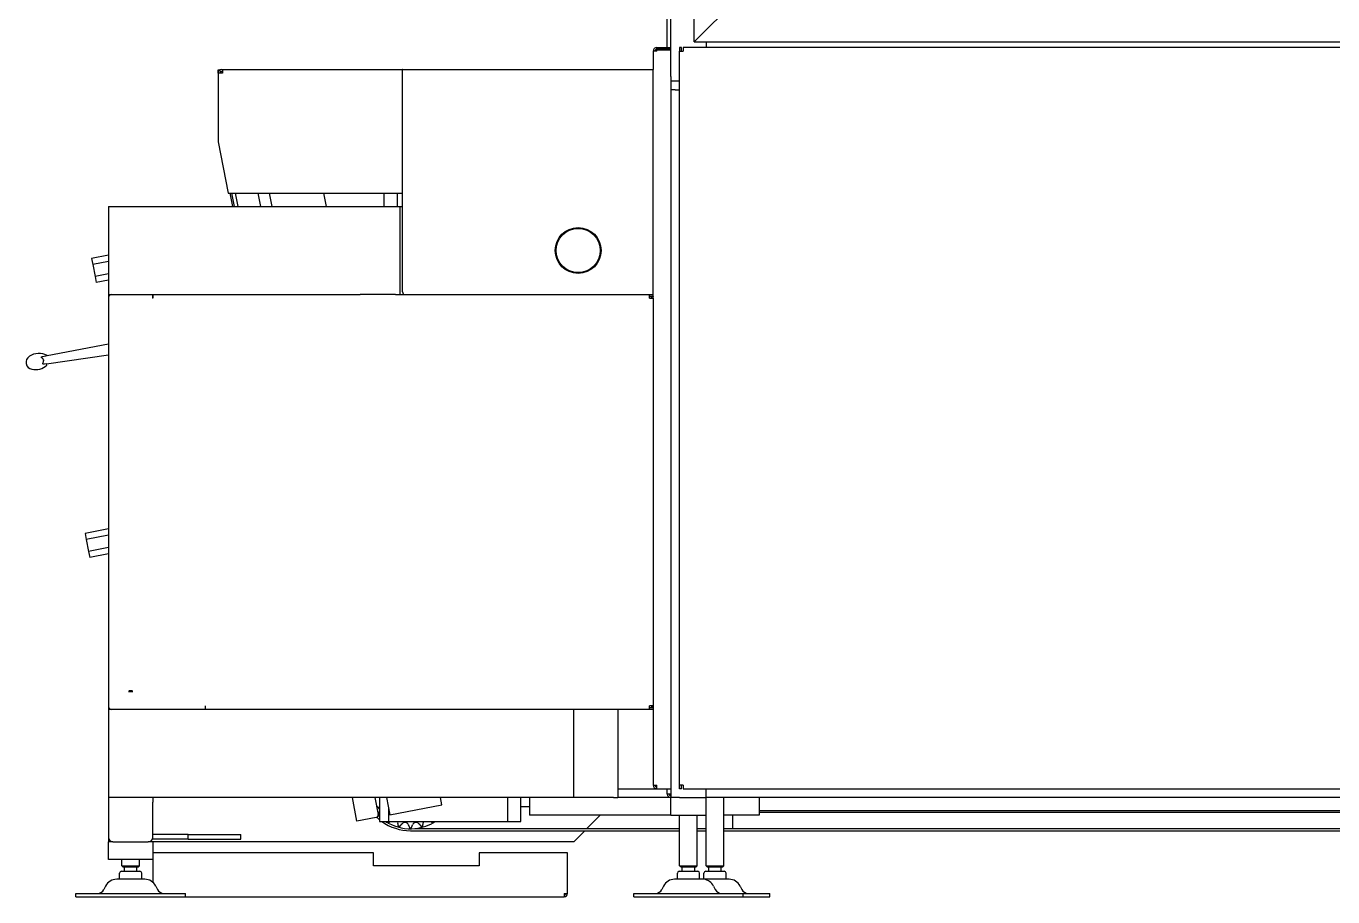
# Model space of a CAD drawing. Header units: millimetres. Extents: x -4653 to 8979, y -13943 to 4840.
# Drawn here: x -74 to 1407, y 1132 to 2119 of the extents above; entities that cross this region are included whole.
import ezdxf

# ---------------------------------------------------------------- set-up
doc = ezdxf.new("R2010")
doc.units = ezdxf.units.MM

# ---------------------------------------------------------------- blocks, each defined once
blk = doc.blocks.new('STAFFA_SUPERIORE_SOSTEGNO_PIANALE_R0588N00_1__2', base_point=(202.2, 1914.5))
at = {"color": 7, "linetype": 'Continuous'}
for p, q in [((205.1, 1914.5), (202.2, 1929.5)), ((263.3, 1929.5), (266.2, 1914.5))]:
    blk.add_line(p, q, dxfattribs=at)
blk = doc.blocks.new('STAFFA_INFERIORE_SOSTEGNO_PIANALE_P32791N_1__3', base_point=(334.6, 1224.9))
at = {"color": 7, "linetype": 'Continuous'}
for p, q in [((334.6, 1244.5), (338.4, 1224.9)), ((397.3, 1236.3), (395.8, 1244.5)), ((338.4, 1224.9), (397.3, 1236.3))]:
    blk.add_line(p, q, dxfattribs=at)
blk = doc.blocks.new('GR_PIANALE_RACLE_GS4_SINT__4', base_point=(202.2, 1224.9))
for name, p in [('STAFFA_SUPERIORE_SOSTEGNO_PIANALE_R0588N00_1__2', (202.2, 1914.5)), ('STAFFA_INFERIORE_SOSTEGNO_PIANALE_P32791N_1__3', (334.6, 1224.9))]:
    blk.add_blockref(name, p)
blk = doc.blocks.new('VASCHETTA_RECUPERO_SOTTO_RACLA__5', base_point=(69.7, 1132))
at = {"color": 7, "linetype": 'Continuous'}
for p, q in [((319.7, 1182), (69.7, 1182)), ((69.7, 1174.5), (69.7, 1148.6)), ((319.7, 1167), (319.7, 1182)), ((439.7, 1182), (439.7, 1167)), ((539.7, 1182), (439.7, 1182)), ((539.7, 1136), (539.7, 1182)), ((439.7, 1167), (319.7, 1167)), ((106.7, 1132), (535.7, 1132)), ((535.7, 1136), (537.7, 1136)), ((535.7, 1136), (535.7, 1134)), ((535.7, 1134), (535.7, 1132)), ((537.7, 1136), (539.7, 1136))]:
    blk.add_line(p, q, dxfattribs=at)
for radius in [2, 4]:
    blk.add_arc((535.7, 1136), radius, 270, 0, dxfattribs=at)
blk = doc.blocks.new('ESAGONO_DI_MANOVRA_RACLA_SECONDARIA_1__6', base_point=(-6.9, 1516.6))
at = {"color": 7, "linetype": 'Continuous'}
for p, q in [((19.7, 1549), (-6.9, 1543.8)), ((-6.9, 1543.8), (-5.6, 1537)), ((19.7, 1541.9), (-5.6, 1537)), ((-5.6, 1537), (-3, 1523.4)), ((19.7, 1527.8), (-3, 1523.4)), ((-3, 1523.4), (-1.7, 1516.6)), ((19.7, 1520.7), (-1.7, 1516.6))]:
    blk.add_line(p, q, dxfattribs=at)
blk = doc.blocks.new('leva_valvola__7', base_point=(-73.7, 1729.4))
at = {"color": 7, "linetype": 'Continuous'}
for p, q in [((-49.9, 1745.4), (19.7, 1758.9)), ((-54.7, 1744.5), (-49.9, 1745.4)), ((-54, 1740.4), (-53.8, 1739.7)), ((-50.6, 1736), (-53, 1735.6)), ((-50.6, 1736), (19.7, 1746.3)), ((-50.3, 1734.4), (-50.6, 1736))]:
    blk.add_line(p, q, dxfattribs=at)
for centre, radius, start, end in [((-59.3, 1728.2), 19.6, 61.3465, 123.2876), ((-65.6, 1737.8), 8.14, 123.2876, 190.9442), ((-65.6, 1737.8), 8.14, 190.9442, 258.6008), ((-63.3, 1749.1), 19.6, 258.6008, 311.6024), ((-58.2, 1739.5), 4.34, 323.6177, 2.7167)]:
    blk.add_arc(centre, radius, start, end, dxfattribs=at)
for points in [[(-55.9, 1742.7), (-56.2, 1743), (-56.4, 1743.3), (-56.3, 1743.5), (-56.1, 1743.9), (-55.5, 1744.3), (-54.7, 1744.5)], [(-55.9, 1742.7), (-55.3, 1742.3), (-54.7, 1741.7), (-54.3, 1741.1), (-54, 1740.4)], [(-53, 1735.6), (-53.8, 1735.6), (-54.4, 1735.7), (-54.7, 1735.9), (-54.9, 1736.2), (-54.9, 1736.5), (-54.7, 1736.9)]]:
    blk.add_spline(points, degree=3, dxfattribs=at)
blk = doc.blocks.new('VALVOLA_A_SFERA_2P__8', base_point=(-73.7, 1729.4))
blk.add_blockref('leva_valvola__7', (-73.7, 1729.4))
blk = doc.blocks.new('FIT_GR_RACLA_PRINCIPALE__9', base_point=(-73.7, 1729.4))
blk.add_blockref('VALVOLA_A_SFERA_2P__8', (-73.7, 1729.4))
blk = doc.blocks.new('ESAGONO_DI_MANOVRA_RACLA_PRINCIPALE_1__10', base_point=(0.5, 1828.3))
at = {"color": 7, "linetype": 'Continuous'}
for p, q in [((19.7, 1859.2), (0.5, 1855.5)), ((0.5, 1855.5), (1.9, 1848.7)), ((19.7, 1852.1), (1.9, 1848.7)), ((1.9, 1848.7), (4.5, 1835.1)), ((19.7, 1838), (4.5, 1835.1)), ((4.5, 1835.1), (5.8, 1828.3)), ((19.7, 1831), (5.8, 1828.3))]:
    blk.add_line(p, q, dxfattribs=at)
blk = doc.blocks.new('GR_RACLE_RULLIERA_MOBILE__11', base_point=(-73.7, 1132))
for name, p in [('ESAGONO_DI_MANOVRA_RACLA_PRINCIPALE_1__10', (0.5, 1828.3)), ('FIT_GR_RACLA_PRINCIPALE__9', (-73.7, 1729.4)), ('ESAGONO_DI_MANOVRA_RACLA_SECONDARIA_1__6', (-6.9, 1516.6)), ('VASCHETTA_RECUPERO_SOTTO_RACLA__5', (69.7, 1132))]:
    blk.add_blockref(name, p)
blk = doc.blocks.new('MNT069000010000E_A_2_2_1__12', base_point=(-17.3, 1132))
at = {"color": 7, "linetype": 'Continuous'}
for p, q in [((42.2, 1364.7), (44.7, 1364.7)), ((42.7, 1366), (44.7, 1366)), ((44.7, 1366), (46.7, 1366)), ((44.7, 1364.7), (47.2, 1364.7)), ((34.7, 1167.2), (34.7, 1174.5)), ((54.7, 1167.2), (54.7, 1174.5)), ((32.2, 1152), (32.2, 1159)), ((34.2, 1161), (37.7, 1161)), ((36, 1166), (34.7, 1167.2)), ((34.7, 1167.2), (54.7, 1167.2)), ((36, 1166), (37.7, 1166)), ((37.7, 1166), (51.7, 1166)), ((37.7, 1161), (37.7, 1166)), ((37.7, 1161), (51.7, 1161)), ((51.7, 1161), (51.7, 1166)), ((51.7, 1166), (53.5, 1166)), ((51.7, 1161), (55.2, 1161)), ((53.5, 1166), (54.7, 1167.2)), ((57.2, 1152), (57.2, 1159)), ((16.4, 1144.3), (14.4, 1140.4)), ((32.2, 1152), (28.9, 1152)), ((57.2, 1152), (32.2, 1152)), ((60.6, 1152), (57.2, 1152)), ((73.1, 1144.3), (75, 1140.4)), ((-17.3, 1132), (-17.3, 1136)), ((-17.3, 1136), (7.3, 1136)), ((-17.3, 1132), (106.7, 1132)), ((7.3, 1136), (69.7, 1136)), ((69.7, 1136), (71.7, 1136)), ((71.7, 1136), (73.7, 1136)), ((73.7, 1136), (82.2, 1136)), ((82.2, 1136), (106.7, 1136)), ((106.7, 1132), (106.7, 1136))]:
    blk.add_line(p, q, dxfattribs=at)
for centre, radius, start, end in [((34.2, 1159), 2, 90, 180), ((55.2, 1159), 2, 0, 90), ((7.3, 1144), 8, 270, 333.4349), ((28.9, 1138), 14, 90, 153.4349), ((60.6, 1138), 14, 26.5651, 90), ((82.2, 1144), 8, 206.5651, 270)]:
    blk.add_arc(centre, radius, start, end, dxfattribs=at)
blk = doc.blocks.new('MNT069000010000E_A_2_1_1_1__13', base_point=(614.7, 1132))
at = {"color": 7, "linetype": 'Continuous'}
for p, q in [((666.7, 1167.2), (666.7, 1224.5)), ((686.7, 1167.2), (686.7, 1224.5)), ((664.2, 1152), (664.2, 1159)), ((666.2, 1161), (669.7, 1161)), ((666.7, 1167.2), (686.7, 1167.2)), ((668, 1166), (666.7, 1167.2)), ((668, 1166), (669.7, 1166)), ((669.7, 1161), (669.7, 1166)), ((669.7, 1166), (683.7, 1166)), ((669.7, 1161), (683.7, 1161)), ((683.7, 1161), (683.7, 1166)), ((683.7, 1166), (685.5, 1166)), ((683.7, 1161), (687.2, 1161)), ((685.5, 1166), (686.7, 1167.2)), ((689.2, 1152), (689.2, 1159)), ((648.4, 1144.3), (646.4, 1140.4)), ((664.2, 1152), (660.9, 1152)), ((689.2, 1152), (664.2, 1152)), ((692.6, 1152), (689.2, 1152)), ((705.1, 1144.3), (707, 1140.4)), ((614.7, 1136), (639.3, 1136)), ((614.7, 1132), (614.7, 1136)), ((614.7, 1132), (738.7, 1132)), ((639.3, 1136), (714.2, 1136)), ((714.2, 1136), (738.7, 1136)), ((738.7, 1132), (738.7, 1136))]:
    blk.add_line(p, q, dxfattribs=at)
for centre, radius, start, end in [((666.2, 1159), 2, 90, 180), ((687.2, 1159), 2, 0, 90), ((639.3, 1144), 8, 270, 333.4349), ((660.9, 1138), 14, 90, 153.4349), ((692.6, 1138), 14, 83.2689, 90), ((692.6, 1138), 14, 26.5651, 83.2689), ((714.2, 1144), 8, 206.5651, 270)]:
    blk.add_arc(centre, radius, start, end, dxfattribs=at)
blk = doc.blocks.new('MNT069000010000E_A_2_1_1__14', base_point=(692.6, 1132))
at = {"color": 7, "linetype": 'Continuous'}
for p, q in [((716.7, 1167.2), (716.7, 1244.5)), ((696.7, 1167.2), (696.7, 1224.5)), ((694.2, 1151.9), (694.2, 1159)), ((696.2, 1161), (699.7, 1161)), ((696.7, 1167.2), (716.7, 1167.2)), ((698, 1166), (696.7, 1167.2)), ((698, 1166), (699.7, 1166)), ((699.7, 1166), (713.7, 1166)), ((699.7, 1161), (699.7, 1166)), ((699.7, 1161), (713.7, 1161)), ((713.7, 1161), (713.7, 1166)), ((713.7, 1166), (715.5, 1166)), ((713.7, 1161), (717.2, 1161)), ((715.5, 1166), (716.7, 1167.2)), ((719.2, 1152), (719.2, 1159)), ((694.2, 1151.9), (692.6, 1152)), ((719.2, 1152), (694.2, 1151.9)), ((722.6, 1152), (719.2, 1152)), ((735.1, 1144.3), (737, 1140.4)), ((738.7, 1136), (744.2, 1136)), ((738.7, 1132), (768.7, 1132)), ((744.2, 1136), (768.7, 1136)), ((768.7, 1132), (768.7, 1136))]:
    blk.add_line(p, q, dxfattribs=at)
for centre, radius, start, end in [((696.2, 1159), 2, 90, 180), ((717.2, 1159), 2, 0, 90), ((722.6, 1138), 14, 26.5651, 90), ((744.2, 1144), 8, 206.5651, 270)]:
    blk.add_arc(centre, radius, start, end, dxfattribs=at)
blk = doc.blocks.new('CORONA_Z25_1_2x516_T_RULLI_Ø106_DI_TRAINO_P2190N00_1__32', base_point=(323.6, 1209.4))
at = {"color": 7, "linetype": 'Continuous'}
for centre, radius, start, end in [((322.6, 1230.1), 4.26, 13.8759, 76.1177), ((322.6, 1230.1), 4.25, 337.7952, 346.1241), ((369.8, 1211.8), 46.4, 158.8471, 164.4863), ((360.9, 1263.1), 53, 227.5129, 228.513), ((309.8, 1267), 46.4, 290.081, 291.3611), ((382.1, 1214.5), 46.4, 176.3366, 177.7802), ((365.9, 1260), 53, 235.3331, 236.5132), ((382.1, 1214.5), 46.4, 177.7802, 177.919), ((361.6, 1262.4), 52.9, 240.6384, 241.7616), ((310.3, 1254), 46.4, 304.481, 308.1907), ((343, 1215.3), 4.26, 6.5952, 31.8824), ((393.3, 1221.1), 46.4, 186.5952, 192.1802), ((314.1, 1241.5), 46.4, 318.881, 324.6048), ((355.4, 1212.1), 4.26, 119.3177, 144.6048), ((355.4, 1212.1), 4.26, 46.2823, 119.3177), ((355.4, 1212.1), 4.26, 20.9952, 46.2823), ((368.1, 1212.1), 4.26, 133.7177, 159.0048), ((368.1, 1212.1), 4.26, 60.6823, 133.7177), ((368.1, 1212.1), 4.25, 35.3952, 60.6823), ((409.4, 1241.5), 46.4, 215.3952, 221.119), ((330.1, 1221.1), 46.4, 347.681, 353.4048), ((380.4, 1215.3), 4.25, 148.1177, 173.4048), ((413.1, 1254), 46.4, 231.8093, 235.519), ((361.7, 1262.5), 53.1, 298.2402, 299.3598), ((341.4, 1214.5), 46.4, 2.081, 3.6634), ((366.4, 1261.1), 53, 249.7331, 250.9132), ((366.4, 1261.1), 53, 249.7331, 250.9132), ((402.6, 1230.3), 46.4, 200.9952, 206.719), ((351.7, 1261.6), 53, 280.3516, 280.9217), ((351.7, 1261.6), 53, 280.3516, 280.9217), ((371.8, 1261.6), 53, 259.078, 259.6482), ((320.8, 1230.3), 46.4, 333.281, 339.0048), ((361.7, 1262.5), 53.1, 283.8401, 284.9597), ((361.7, 1262.5), 53.1, 283.8401, 284.9597)]:
    blk.add_arc(centre, radius, start, end, dxfattribs=at)
blk = doc.blocks.new('PROTEZIONE_DX_CATENA_TRASMISSIONE_TAPPETO__33', base_point=(163.5, 1217.7))
at = {"color": 7, "linetype": 'Continuous'}
for p, q in [((166.4, 1914.5), (163.5, 1929.5)), ((188.9, 1929.5), (191.8, 1914.5)), ((301.1, 1217.7), (295.9, 1244.5)), ((321.4, 1244.5), (325.1, 1225.4)), ((322.7, 1221.9), (301.1, 1217.7))]:
    blk.add_line(p, q, dxfattribs=at)
for start, end in [(280.9442, 348.2304), (348.2304, 10.9442)]:
    blk.add_arc((322.2, 1224.8), 3, start, end, dxfattribs=at)
blk = doc.blocks.new('TRAF_TO_Fe_50x15_L_117__34', base_point=(331.7, 1914.5))
at = {"color": 7, "linetype": 'Continuous'}
for p, q in [((331.7, 1929.5), (331.7, 1914.5)), ((346.7, 1929.5), (346.7, 1914.5))]:
    blk.add_line(p, q, dxfattribs=at)
blk = doc.blocks.new('STAFFA_SUPPORTO_SUP_SX_RULLI_Ø106_P2191S00_1__35', base_point=(331.7, 1914.5))
blk.add_blockref('TRAF_TO_Fe_50x15_L_117__34', (331.7, 1914.5))
blk = doc.blocks.new('TRAF_TO_Fe_25x10_L_90__36', base_point=(326.7, 1217.5))
at = {"color": 7, "linetype": 'Continuous'}
for p, q in [((326.7, 1244.5), (326.7, 1222.5)), ((336.7, 1233.8), (336.7, 1217.5)), ((326.7, 1222.5), (326.7, 1219.4)), ((326.7, 1219.4), (326.7, 1217.5)), ((326.7, 1217.5), (333.4, 1217.5)), ((333.4, 1217.5), (336.7, 1217.5))]:
    blk.add_line(p, q, dxfattribs=at)
blk = doc.blocks.new('TRAF_TO_Fe_90x20_L_135__37', base_point=(336.7, 1217.5))
at = {"color": 7, "linetype": 'Continuous'}
for p, q in [((336.7, 1217.5), (346.6, 1217.5)), ((346.6, 1217.5), (376.8, 1217.5)), ((376.8, 1217.5), (471.7, 1217.5))]:
    blk.add_line(p, q, dxfattribs=at)
blk = doc.blocks.new('TRAF_TO_Fe_50x15_L_117__38', base_point=(471.7, 1217.5))
at = {"color": 7, "linetype": 'Continuous'}
for p, q in [((471.7, 1244.5), (471.7, 1217.5)), ((486.7, 1234.5), (486.7, 1244.5)), ((486.7, 1217.5), (486.7, 1234.5)), ((471.7, 1217.5), (486.7, 1217.5))]:
    blk.add_line(p, q, dxfattribs=at)
blk = doc.blocks.new('STAFFA_SUPPORTO_INF__DX_RULLI_Ø106_P2192D00__39', base_point=(326.7, 1217.5))
for name, p in [('TRAF_TO_Fe_25x10_L_90__36', (326.7, 1217.5)), ('TRAF_TO_Fe_50x15_L_117__38', (471.7, 1217.5)), ('TRAF_TO_Fe_90x20_L_135__37', (336.7, 1217.5))]:
    blk.add_blockref(name, p)
blk = doc.blocks.new('TUBO_MEC__Ø108_Sp_25_L_203__40', base_point=(325.8, 1209.3))
at = {"color": 7, "linetype": 'Continuous'}
for centre, start, end in [((362.5, 1261.7), 226.1575, 227.5938), ((360.6, 1263), 239.1495, 241.9662), ((361.9, 1262.2), 241.4351, 275.3008), ((361.8, 1262.3), 275.4302, 302.3742)]:
    blk.add_arc(centre, 53, start, end, dxfattribs=at)
blk = doc.blocks.new('RULLO_ZIGRINATO_Ø106_P2188N00_1__41', base_point=(325.8, 1209.3))
blk.add_blockref('TUBO_MEC__Ø108_Sp_25_L_203__40', (325.8, 1209.3))
blk = doc.blocks.new('NASTRO_E10_H_0_P2_TRSPAR_SV_6240x550_P2187N00_1__48', base_point=(323.6, 1207))
at = {"color": 7, "linetype": 'Continuous'}
for p, q in [((352.2, 2042), (352.7, 2042)), ((352.2, 2039.5), (352.7, 2039.5)), ((361.7, 1207), (666.7, 1207)), ((366.8, 1209.5), (666.7, 1209.5)), ((686.7, 1209.5), (696.7, 1209.5)), ((686.7, 1207), (696.7, 1207)), ((716.7, 1209.5), (2096.7, 1209.5)), ((716.7, 1207), (2096.7, 1207))]:
    blk.add_line(p, q, dxfattribs=at)
for start, end in [(226.609, 230.9033), (234.1752, 270)]:
    blk.add_arc((361.7, 1262.5), 55.5, start, end, dxfattribs=at)
blk = doc.blocks.new('GR_TRASMISSIONE_TAPPETO__49', base_point=(163.5, 1207))
for name, p in [('NASTRO_E10_H_0_P2_TRSPAR_SV_6240x550_P2187N00_1__48', (323.6, 1207)), ('PROTEZIONE_DX_CATENA_TRASMISSIONE_TAPPETO__33', (163.5, 1217.7)), ('STAFFA_SUPPORTO_SUP_SX_RULLI_Ø106_P2191S00_1__35', (331.7, 1914.5)), ('STAFFA_SUPPORTO_INF__DX_RULLI_Ø106_P2192D00__39', (326.7, 1217.5)), ('CORONA_Z25_1_2x516_T_RULLI_Ø106_DI_TRAINO_P2190N00_1__32', (323.6, 1209.4)), ('RULLO_ZIGRINATO_Ø106_P2188N00_1__41', (325.8, 1209.3))]:
    blk.add_blockref(name, p)
blk = doc.blocks.new('MNT060GANCIOM27E_A_1_1__73', base_point=(525.7, 1838.5))
at = {"color": 7, "linetype": 'Continuous'}
for radius in [26, 25]:
    blk.add_circle((551.7, 1864.5), radius, dxfattribs=at)
blk = doc.blocks.new('TRAF_TO_Fe_50x10_L100_2__75', base_point=(486.7, 1234.5))
at = {"color": 7, "linetype": 'Continuous'}
for p, q in [((486.7, 1234.5), (486.7, 1244.5)), ((496.7, 1244.5), (496.7, 1234.5)), ((486.7, 1234.5), (496.7, 1234.5))]:
    blk.add_line(p, q, dxfattribs=at)
blk = doc.blocks.new('TUBOLARE_Fe_100x50x3_L_570__76', base_point=(546.7, 1244.5))
at = {"color": 7, "linetype": 'Continuous'}
for p, q in [((596.7, 1344.5), (596.7, 1244.5)), ((591.7, 1244.5), (546.7, 1244.5))]:
    blk.add_line(p, q, dxfattribs=at)
blk = doc.blocks.new('TRAF_TO_Fe_50x20_L_260_1__77', base_point=(496.7, 1224.5))
at = {"color": 7, "linetype": 'Continuous'}
for p, q in [((496.7, 1244.5), (496.7, 1234.5)), ((591.7, 1244.5), (546.7, 1244.5)), ((591.7, 1244.5), (596.7, 1244.5)), ((656.7, 1244.5), (596.7, 1244.5)), ((756.7, 1244.5), (756.7, 1224.5)), ((496.7, 1234.5), (496.7, 1224.5)), ((656.7, 1224.5), (496.7, 1224.5)), ((756.7, 1224.5), (716.7, 1224.5))]:
    blk.add_line(p, q, dxfattribs=at)
blk = doc.blocks.new('TRAF_TO_Fe_50x10_L100', base_point=(346.7, 1914.5))
at = {"color": 7, "linetype": 'Continuous'}
for p, q in [((352.7, 2014.5), (352.2, 2014.5)), ((346.7, 1929.5), (346.7, 1914.5)), ((349.7, 1914.5), (352.7, 1914.5))]:
    blk.add_line(p, q, dxfattribs=at)
blk = doc.blocks.new('PIATTO_SUPERIORE_DI_BLOCCAGGIO__78', base_point=(19.7, 1814.5))
at = {"color": 7, "linetype": 'Continuous'}
for p, q in [((19.7, 1914.5), (19.7, 1904.5)), ((19.7, 1914.5), (24.7, 1914.5)), ((24.7, 1914.5), (39.7, 1914.5)), ((39.7, 1914.5), (49.7, 1914.5)), ((49.7, 1914.5), (64.7, 1914.5)), ((64.7, 1914.5), (69.7, 1914.5)), ((69.7, 1914.5), (99.7, 1914.5)), ((99.7, 1914.5), (160, 1914.5)), ((160, 1914.5), (166.4, 1914.5)), ((166.4, 1914.5), (191.8, 1914.5)), ((191.8, 1914.5), (266.2, 1914.5)), ((266.2, 1914.5), (304.7, 1914.5)), ((304.7, 1914.5), (319.7, 1914.5)), ((319.7, 1914.5), (331.7, 1914.5)), ((331.7, 1914.5), (344.7, 1914.5)), ((344.7, 1914.5), (346.7, 1914.5)), ((346.7, 1914.5), (349.7, 1914.5)), ((349.7, 1914.5), (349.7, 1909.5)), ((19.7, 1904.5), (19.7, 1814.5)), ((349.7, 1909.5), (349.7, 1819.5)), ((19.7, 1814.5), (22.7, 1814.5)), ((22.7, 1814.5), (26.2, 1814.5)), ((26.2, 1814.5), (56.2, 1814.5)), ((56.2, 1814.5), (69.5, 1814.5)), ((69.5, 1814.5), (69.7, 1814.5)), ((69.7, 1814.5), (99.7, 1814.5)), ((99.7, 1814.5), (185.7, 1814.5)), ((185.7, 1814.5), (188.8, 1814.5)), ((188.8, 1814.5), (211.2, 1814.5)), ((211.2, 1814.5), (304.7, 1814.5)), ((319.7, 1814.5), (304.7, 1814.5)), ((344.7, 1814.5), (319.7, 1814.5)), ((344.7, 1814.5), (349.7, 1814.5)), ((349.7, 1819.5), (349.7, 1814.5))]:
    blk.add_line(p, q, dxfattribs=at)
blk = doc.blocks.new('TRAF_TO_Fe_100x10_L_577__79', base_point=(19.7, 1194.5))
at = {"color": 7, "linetype": 'Continuous'}
for p, q in [((576.7, 1224.5), (561.7, 1209.5)), ((19.7, 1199.5), (19.7, 1194.5)), ((559.2, 1207), (546.7, 1194.5)), ((546.7, 1194.5), (69.7, 1194.5))]:
    blk.add_line(p, q, dxfattribs=at)
blk = doc.blocks.new('PIATTO_INFERIORE_DI_BLOCCAGGIO__80', base_point=(19.7, 1244.5))
at = {"color": 7, "linetype": 'Continuous'}
for p, q in [((22.7, 1344.5), (19.7, 1344.5)), ((19.7, 1344.5), (19.7, 1244.5)), ((34.7, 1344.5), (22.7, 1344.5)), ((54.7, 1344.5), (34.7, 1344.5)), ((129.5, 1344.5), (54.7, 1344.5)), ((129.7, 1344.5), (129.5, 1344.5)), ((276.6, 1344.5), (129.7, 1344.5)), ((279.7, 1344.5), (276.6, 1344.5)), ((302.1, 1344.5), (279.7, 1344.5)), ((315.3, 1344.5), (302.1, 1344.5)), ((376.4, 1344.5), (315.3, 1344.5)), ((501.7, 1344.5), (376.4, 1344.5)), ((541.7, 1344.5), (501.7, 1344.5)), ((546.7, 1344.5), (541.7, 1344.5)), ((546.7, 1339.5), (546.7, 1344.5)), ((546.7, 1249.5), (546.7, 1339.5)), ((496.7, 1244.5), (19.7, 1244.5)), ((501.7, 1244.5), (496.7, 1244.5)), ((541.7, 1244.5), (501.7, 1244.5)), ((546.7, 1244.5), (541.7, 1244.5)), ((546.7, 1244.5), (546.7, 1249.5))]:
    blk.add_line(p, q, dxfattribs=at)
blk = doc.blocks.new('TRAF_TO_Fe_100x5_L_100__81', base_point=(69.7, 1197.5))
at = {"color": 7, "linetype": 'Continuous'}
for p, q in [((109.7, 1202.5), (69.7, 1202.5)), ((69.7, 1197.5), (69.7, 1199.5)), ((109.7, 1202.5), (169.7, 1202.5)), ((109.7, 1197.5), (109.7, 1202.5)), ((169.7, 1197.5), (169.7, 1202.5)), ((109.7, 1197.5), (69.7, 1197.5)), ((109.7, 1197.5), (169.7, 1197.5))]:
    blk.add_line(p, q, dxfattribs=at)
blk = doc.blocks.new('TUBOLARE_Fe_50x50x3_L_660__82', base_point=(19.7, 1194.5))
at = {"color": 7, "linetype": 'Continuous'}
for p, q in [((19.7, 1814.5), (19.7, 1811.5)), ((19.7, 1347.5), (19.7, 1344.5)), ((19.7, 1244.5), (19.7, 1239.5)), ((69.7, 1244.5), (69.7, 1239.5)), ((19.7, 1239.5), (19.7, 1199.5)), ((69.7, 1202.5), (69.7, 1239.5)), ((69.7, 1199.5), (69.7, 1202.5))]:
    blk.add_line(p, q, dxfattribs=at)
for centre, start, end in [((24.7, 1199.5), 180, 270), ((64.7, 1199.5), 270, 0)]:
    blk.add_arc(centre, 5, start, end, dxfattribs=at)
blk = doc.blocks.new('TUBOLARE_Fe_50x50x3_L_1010__83', base_point=(19.7, 1194.5))
at = {"color": 7, "linetype": 'Continuous'}
for p, q in [((24.7, 1194.5), (34.7, 1194.5)), ((34.7, 1194.5), (54.7, 1194.5)), ((54.7, 1194.5), (64.7, 1194.5))]:
    blk.add_line(p, q, dxfattribs=at)
for centre, start, end in [((24.7, 1199.5), 180, 270), ((64.7, 1199.5), 270, 0)]:
    blk.add_arc(centre, 5, start, end, dxfattribs=at)
blk = doc.blocks.new('TRAF_TO_Fe_50x20_L_50_1__84', base_point=(19.7, 1174.5))
at = {"color": 7, "linetype": 'Continuous'}
for p, q in [((19.7, 1174.5), (19.7, 1194.5)), ((24.7, 1194.5), (19.7, 1194.5)), ((24.7, 1194.5), (34.7, 1194.5)), ((34.7, 1194.5), (54.7, 1194.5)), ((54.7, 1194.5), (64.7, 1194.5)), ((69.7, 1194.5), (64.7, 1194.5)), ((69.7, 1194.5), (69.7, 1182)), ((34.7, 1174.5), (19.7, 1174.5)), ((54.7, 1174.5), (34.7, 1174.5)), ((69.7, 1174.5), (54.7, 1174.5)), ((69.7, 1182), (69.7, 1174.5))]:
    blk.add_line(p, q, dxfattribs=at)
blk = doc.blocks.new('RBTESALDA001059_TELAIO_DX_TRASPORTO_GS4_SINT_1__85', base_point=(19.7, 1174.5))
for name, p in [('TRAF_TO_Fe_50x10_L100', (346.7, 1914.5)), ('PIATTO_SUPERIORE_DI_BLOCCAGGIO__78', (19.7, 1814.5)), ('TUBOLARE_Fe_50x50x3_L_660__82', (19.7, 1194.5)), ('PIATTO_INFERIORE_DI_BLOCCAGGIO__80', (19.7, 1244.5)), ('TUBOLARE_Fe_100x50x3_L_570__76', (546.7, 1244.5)), ('TRAF_TO_Fe_50x10_L100_2__75', (486.7, 1234.5)), ('TRAF_TO_Fe_50x20_L_260_1__77', (496.7, 1224.5)), ('TRAF_TO_Fe_100x10_L_577__79', (19.7, 1194.5)), ('TUBOLARE_Fe_50x50x3_L_1010__83', (19.7, 1194.5)), ('TRAF_TO_Fe_100x5_L_100__81', (69.7, 1197.5)), ('TRAF_TO_Fe_50x20_L_50_1__84', (19.7, 1174.5))]:
    blk.add_blockref(name, p)
blk = doc.blocks.new('LAMIERA_Fe_Sp_2_SV_730x590__86', base_point=(143.7, 1914.5))
at = {"color": 7, "linetype": 'Continuous'}
for p, q in [((143.7, 2069.4), (144.9, 2069.4)), ((143.7, 2067.1), (143.7, 2069.4)), ((157.1, 1929.5), (160, 1914.5)), ((159.1, 1929.5), (162, 1914.5))]:
    blk.add_line(p, q, dxfattribs=at)
blk = doc.blocks.new('CARTER_DX_LATO_MOTORIZ_USCITA_RULLO_SUP___87', base_point=(143.7, 1914.5))
blk.add_blockref('LAMIERA_Fe_Sp_2_SV_730x590__86', (143.7, 1914.5))
blk = doc.blocks.new('LAMIERA_Fe_Sp_2__88', base_point=(143.7, 1814.5))
at = {"color": 7, "linetype": 'Continuous'}
for p, q in [((143.7, 2065.5), (143.7, 2067.1)), ((143.7, 2067.1), (144.1, 2067.1)), ((145.7, 2065.5), (143.7, 2065.5)), ((143.7, 2065.5), (143.7, 1998.1)), ((144.9, 2069.4), (146.7, 2069.4)), ((144.9, 2069.4), (144.9, 2068.4)), ((148.7, 2065.5), (145.7, 2065.5)), ((147.7, 2069.5), (148.7, 2069.5)), ((147.7, 2067.5), (148.7, 2067.5)), ((148.7, 2069.5), (352.2, 2069.5)), ((148.7, 2069.5), (148.7, 2067.5)), ((148.7, 2067.5), (148.7, 2065.5)), ((352.2, 2069.5), (352.2, 2067.5)), ((352.7, 2069.5), (352.2, 2069.5)), ((352.7, 2067.5), (352.2, 2067.5)), ((352.2, 2067.5), (352.2, 2065.5)), ((352.2, 2065.5), (352.2, 1929.5)), ((352.7, 2061.1), (352.2, 2061.1)), ((352.7, 2069.5), (636.7, 2069.5)), ((352.7, 2067.5), (352.7, 2069.5)), ((352.7, 1817.5), (352.7, 2067.5)), ((143.7, 1998.1), (143.8, 1997.7)), ((143.8, 1997.7), (143.7, 1988.6)), ((143.8, 1987.8), (155.1, 1929.5)), ((155.1, 1929.5), (352.2, 1929.5))]:
    blk.add_line(p, q, dxfattribs=at)
for centre, radius, start, end in [((147.7, 2065.5), 4, 90, 180), ((147.7, 2065.5), 2, 90, 180), ((147.7, 1988.6), 4, 180, 191), ((355.7, 1817.5), 3, 180, 270)]:
    blk.add_arc(centre, radius, start, end, dxfattribs=at)
blk = doc.blocks.new('CARTER_DX_LATO_FOLLE_USCITA_RULLO_SUP___89', base_point=(143.7, 1814.5))
blk.add_blockref('LAMIERA_Fe_Sp_2__88', (143.7, 1814.5))
blk = doc.blocks.new('CARTER_DX_INF__USCITA_LATO_TORRE__90', base_point=(596.7, 1254.5))
at = {"color": 7, "linetype": 'Continuous'}
blk.add_line((596.7, 1254.5), (640.7, 1254.5), dxfattribs=at)
blk = doc.blocks.new('LAMIERA_Fe_Sp_2__93', base_point=(19.7, 1344.5))
at = {"color": 7, "linetype": 'Continuous'}
for p, q in [((19.7, 1811.5), (19.7, 1347.5)), ((69.5, 1814.5), (69.5, 1810.5)), ((69.7, 1810.5), (69.5, 1810.5)), ((69.7, 1814.5), (69.7, 1812.5)), ((69.7, 1812.5), (69.7, 1810.5)), ((349.7, 1814.5), (355.7, 1814.5)), ((355.7, 1814.5), (501.7, 1814.5)), ((501.7, 1814.5), (591.7, 1814.5)), ((591.7, 1814.5), (596.7, 1814.5)), ((596.7, 1814.5), (611.7, 1814.5)), ((611.7, 1814.5), (631.7, 1814.5)), ((631.7, 1814.5), (632.7, 1814.5)), ((632.7, 1814.5), (636.7, 1814.5)), ((632.7, 1812.5), (632.7, 1814.5)), ((632.7, 1810.5), (632.7, 1812.5)), ((636.7, 1812.5), (632.7, 1812.5)), ((632.7, 1810.5), (634.7, 1810.5)), ((636.7, 1812), (634.7, 1812)), ((634.7, 1810.5), (634.7, 1812)), ((634.7, 1810.5), (636.7, 1810.5)), ((129.5, 1348.5), (129.7, 1348.5)), ((129.5, 1344.5), (129.5, 1348.5)), ((129.7, 1344.5), (129.7, 1348.5)), ((632.7, 1346.5), (632.7, 1348.5)), ((634.7, 1348.5), (632.7, 1348.5)), ((636.7, 1348.5), (634.7, 1348.5)), ((634.7, 1348.5), (634.7, 1347)), ((596.7, 1344.5), (546.7, 1344.5)), ((632.7, 1344.5), (596.7, 1344.5)), ((632.7, 1344.5), (632.7, 1346.5)), ((632.7, 1346.5), (636.7, 1346.5)), ((636.7, 1344.5), (632.7, 1344.5)), ((636.7, 1347), (634.7, 1347))]:
    blk.add_line(p, q, dxfattribs=at)
for centre, start, end in [((22.7, 1811.5), 90, 180), ((22.7, 1347.5), 180, 270)]:
    blk.add_arc(centre, 3, start, end, dxfattribs=at)
blk = doc.blocks.new('CARTER_DX_INF__USCITA_LATO_COMANDI__94', base_point=(19.7, 1344.5))
blk.add_blockref('LAMIERA_Fe_Sp_2__93', (19.7, 1344.5))
blk = doc.blocks.new('ASSIEME_CARTERAT_TELAIO_DX_GS4_SINT___98', base_point=(19.7, 1218.1))
for name, p in [('CARTER_DX_LATO_FOLLE_USCITA_RULLO_SUP___89', (143.7, 1814.5)), ('CARTER_DX_LATO_MOTORIZ_USCITA_RULLO_SUP___87', (143.7, 1914.5)), ('CARTER_DX_INF__USCITA_LATO_COMANDI__94', (19.7, 1344.5)), ('CARTER_DX_INF__USCITA_LATO_TORRE__90', (596.7, 1254.5))]:
    blk.add_blockref(name, p)
blk = doc.blocks.new('FIT_GR_TELAIO_DX_GS4_SINT_130047_MAURI__99', base_point=(19.7, 1174.5))
for name, p in [('ASSIEME_CARTERAT_TELAIO_DX_GS4_SINT___98', (19.7, 1218.1)), ('RBTESALDA001059_TELAIO_DX_TRASPORTO_GS4_SINT_1__85', (19.7, 1174.5)), ('MNT060GANCIOM27E_A_1_1__73', (525.7, 1838.5))]:
    blk.add_blockref(name, p)
blk = doc.blocks.new('TRAF_TO_Fe_40x20_L_40__117', base_point=(726.7, 1209.5))
at = {"color": 7, "linetype": 'Continuous'}
blk.add_line((726.7, 1224.5), (726.7, 1209.5), dxfattribs=at)
blk = doc.blocks.new('LAMIERA_Fe_SP_1_5_SV_1430x440__118', base_point=(756.7, 1228))
at = {"color": 7, "linetype": 'Continuous'}
blk.add_line((756.7, 1228), (2056.7, 1228), dxfattribs=at)
blk = doc.blocks.new('LAMIERA_Fe_SP_1_5_SV_1916x506__119', base_point=(652.7, 1244.5))
at = {"color": 7, "linetype": 'Continuous'}
for p, q in [((652.7, 2946.5), (652.7, 3070.5)), ((654.7, 3070.5), (652.7, 3070.5)), ((656.7, 3072.5), (656.7, 3074.5)), ((652.7, 2094.5), (652.7, 2136.5)), ((652.7, 2092), (652.7, 2092.5)), ((652.7, 1248.5), (652.7, 1254.5)), ((654.7, 1248.5), (652.7, 1248.5)), ((656.7, 1248.5), (654.7, 1248.5))]:
    blk.add_line(p, q, dxfattribs=at)
for centre, radius, start, end in [((656.7, 3070.5), 4, 120, 180), ((656.7, 1248.5), 4, 180, 270), ((656.7, 1248.5), 2, 180, 270)]:
    blk.add_arc(centre, radius, start, end, dxfattribs=at)
blk = doc.blocks.new('TUBO_QUADRO_40x3x_L_1360', base_point=(756.7, 1229.5))
at = {"color": 7, "linetype": 'Continuous'}
blk.add_line((2056.7, 1229.5), (756.7, 1229.5), dxfattribs=at)
blk = doc.blocks.new('RBTESALDA001528_TORRE_Fe_VERN__ABBATT___122', base_point=(652.7, 1209.5))
for name, p in [('LAMIERA_Fe_SP_1_5_SV_1916x506__119', (652.7, 1244.5)), ('TUBO_QUADRO_40x3x_L_1360', (756.7, 1229.5)), ('TRAF_TO_Fe_40x20_L_40__117', (726.7, 1209.5)), ('LAMIERA_Fe_SP_1_5_SV_1430x440__118', (756.7, 1228))]:
    blk.add_blockref(name, p)
blk = doc.blocks.new('FIT_GR_TORRE_DI_ABBATTIMENTO__123', base_point=(652.7, 1209.5))
blk.add_blockref('RBTESALDA001528_TORRE_Fe_VERN__ABBATT___122', (652.7, 1209.5))
blk = doc.blocks.new('p3_1__124', base_point=(2082.7, 2101))
at = {"color": 7, "linetype": 'Continuous'}
for p, q in [((2116.7, 2914.5), (2130.2, 2928)), ((2130.2, 2928), (2130.2, 2101)), ((2082.7, 2880.5), (2116.7, 2914.5)), ((2082.7, 2148.5), (2130.2, 2101))]:
    blk.add_line(p, q, dxfattribs=at)
blk = doc.blocks.new('p6__125', base_point=(2012.7, 2218.5))
at = {"color": 7, "linetype": 'Continuous'}
for p, q in [((2012.7, 2810.5), (2027.7, 2810.5)), ((2012.7, 2218.5), (2012.7, 2810.5)), ((2027.7, 2218.5), (2027.7, 2810.5)), ((2012.7, 2218.5), (2027.7, 2218.5))]:
    blk.add_line(p, q, dxfattribs=at)
blk = doc.blocks.new('p5__126', base_point=(785.7, 2203.5))
at = {"color": 7, "linetype": 'Continuous'}
for p, q in [((785.7, 2218.5), (785.7, 2203.5)), ((800.7, 2218.5), (785.7, 2218.5)), ((800.7, 2218.5), (2012.7, 2218.5)), ((2012.7, 2218.5), (2027.7, 2218.5)), ((2027.7, 2203.5), (2027.7, 2218.5)), ((785.7, 2203.5), (2027.7, 2203.5))]:
    blk.add_line(p, q, dxfattribs=at)
blk = doc.blocks.new('p5_1__127', base_point=(785.7, 2810.5))
at = {"color": 7, "linetype": 'Continuous'}
for p, q in [((785.7, 2825.5), (785.7, 2810.5)), ((2027.7, 2825.5), (785.7, 2825.5)), ((2027.7, 2810.5), (2027.7, 2825.5)), ((800.7, 2810.5), (785.7, 2810.5)), ((2012.7, 2810.5), (800.7, 2810.5)), ((2012.7, 2810.5), (2027.7, 2810.5))]:
    blk.add_line(p, q, dxfattribs=at)
blk = doc.blocks.new('p6_1__128', base_point=(785.7, 2218.5))
at = {"color": 7, "linetype": 'Continuous'}
for p, q in [((800.7, 2810.5), (785.7, 2810.5)), ((785.7, 2810.5), (785.7, 2218.5)), ((800.7, 2810.5), (800.7, 2218.5)), ((800.7, 2218.5), (785.7, 2218.5))]:
    blk.add_line(p, q, dxfattribs=at)
blk = doc.blocks.new('p3__129', base_point=(683.2, 2101))
at = {"color": 7, "linetype": 'Continuous'}
for p, q in [((696.7, 2914.5), (683.2, 2928)), ((683.2, 2101), (683.2, 2928)), ((730.7, 2880.5), (696.7, 2914.5)), ((730.7, 2148.5), (683.2, 2101))]:
    blk.add_line(p, q, dxfattribs=at)
blk = doc.blocks.new('p4_1__130', base_point=(683.2, 2101))
at = {"color": 7, "linetype": 'Continuous'}
for p, q in [((730.7, 2148.5), (683.2, 2101)), ((2082.7, 2148.5), (2130.2, 2101)), ((683.2, 2101), (2130.2, 2101))]:
    blk.add_line(p, q, dxfattribs=at)
blk = doc.blocks.new('p2__131', base_point=(2027.7, 2148.5))
at = {"color": 7, "linetype": 'Continuous'}
for p, q in [((2060.2, 2858), (2075.2, 2873)), ((2075.2, 2873), (2082.7, 2880.5)), ((2082.7, 2148.5), (2082.7, 2880.5)), ((2027.7, 2825.5), (2060.2, 2858)), ((2027.7, 2810.5), (2027.7, 2825.5)), ((2027.7, 2218.5), (2027.7, 2810.5)), ((2027.7, 2203.5), (2027.7, 2218.5)), ((2027.7, 2203.5), (2060.2, 2171)), ((2060.2, 2171), (2075.2, 2156)), ((2075.2, 2156), (2082.7, 2148.5))]:
    blk.add_line(p, q, dxfattribs=at)
blk = doc.blocks.new('p2_1__132', base_point=(730.7, 2148.5))
at = {"color": 7, "linetype": 'Continuous'}
for p, q in [((730.7, 2880.5), (730.7, 2148.5)), ((738.2, 2873), (730.7, 2880.5)), ((753.2, 2858), (738.2, 2873)), ((785.7, 2825.5), (753.2, 2858)), ((785.7, 2825.5), (785.7, 2810.5)), ((785.7, 2810.5), (785.7, 2218.5)), ((785.7, 2218.5), (785.7, 2203.5)), ((785.7, 2203.5), (753.2, 2171)), ((753.2, 2171), (738.2, 2156)), ((738.2, 2156), (730.7, 2148.5))]:
    blk.add_line(p, q, dxfattribs=at)
blk = doc.blocks.new('p1_1__133', base_point=(730.7, 2148.5))
at = {"color": 7, "linetype": 'Continuous'}
for p, q in [((785.7, 2203.5), (753.2, 2171)), ((785.7, 2203.5), (2027.7, 2203.5)), ((2027.7, 2203.5), (2060.2, 2171)), ((753.2, 2171), (738.2, 2156)), ((2060.2, 2171), (2075.2, 2156)), ((738.2, 2156), (730.7, 2148.5)), ((730.7, 2148.5), (2082.7, 2148.5)), ((2075.2, 2156), (2082.7, 2148.5))]:
    blk.add_line(p, q, dxfattribs=at)
blk = doc.blocks.new('p1__134', base_point=(730.7, 2825.5))
at = {"color": 7, "linetype": 'Continuous'}
for p, q in [((2082.7, 2880.5), (730.7, 2880.5)), ((738.2, 2873), (730.7, 2880.5)), ((753.2, 2858), (738.2, 2873)), ((2060.2, 2858), (2075.2, 2873)), ((2075.2, 2873), (2082.7, 2880.5)), ((785.7, 2825.5), (753.2, 2858)), ((2027.7, 2825.5), (2060.2, 2858)), ((2027.7, 2825.5), (785.7, 2825.5))]:
    blk.add_line(p, q, dxfattribs=at)
blk = doc.blocks.new('TELAIO_PORTAVETRO__135', base_point=(730.7, 2148.5))
for name, p in [('p2_1__132', (730.7, 2148.5)), ('p1__134', (730.7, 2825.5)), ('p2__131', (2027.7, 2148.5)), ('p1_1__133', (730.7, 2148.5))]:
    blk.add_blockref(name, p)
blk = doc.blocks.new('p4__136', base_point=(683.2, 2880.5))
at = {"color": 7, "linetype": 'Continuous'}
for p, q in [((2130.2, 2928), (683.2, 2928)), ((696.7, 2914.5), (683.2, 2928)), ((2116.7, 2914.5), (2130.2, 2928)), ((730.7, 2880.5), (696.7, 2914.5)), ((2082.7, 2880.5), (2116.7, 2914.5))]:
    blk.add_line(p, q, dxfattribs=at)
blk = doc.blocks.new('RBTEMECCA000062_PORTELLO_FRONT__ALLUM_-VETRO__137', base_point=(683.2, 2101))
for name, p in [('p3__129', (683.2, 2101)), ('p4__136', (683.2, 2880.5)), ('p3_1__124', (2082.7, 2101)), ('TELAIO_PORTAVETRO__135', (730.7, 2148.5)), ('p5_1__127', (785.7, 2810.5)), ('p6_1__128', (785.7, 2218.5)), ('p6__125', (2012.7, 2218.5)), ('p5__126', (785.7, 2203.5)), ('p4_1__130', (683.2, 2101))]:
    blk.add_blockref(name, p)
blk = doc.blocks.new('LAMIERA_Fe_Sp_2_SV_872x329__144', base_point=(636.7, 1254.5))
at = {"color": 7, "linetype": 'Continuous'}
for p, q in [((638.7, 2090.5), (636.7, 2090.5)), ((636.7, 2090.5), (636.7, 2069.5)), ((640.7, 2090.5), (638.7, 2090.5)), ((640.7, 2094.5), (656.7, 2094.5)), ((640.7, 2092.5), (640.7, 2094.5)), ((656.7, 2092.5), (640.7, 2092.5)), ((640.7, 2090.5), (640.7, 2092)), ((640.7, 2092), (656.7, 2092)), ((636.7, 1814.5), (636.7, 2069.5)), ((636.7, 1812.5), (636.7, 1814.5)), ((636.7, 1812.5), (636.7, 1812)), ((636.7, 1810.5), (636.7, 1812)), ((636.7, 1810.5), (636.7, 1348.5)), ((636.7, 1348.5), (636.7, 1347)), ((636.7, 1347), (636.7, 1346.5)), ((636.7, 1346.5), (636.7, 1344.5)), ((636.7, 1344.5), (636.7, 1258.5)), ((636.7, 1258.5), (638.7, 1258.5)), ((638.7, 1258.5), (640.7, 1258.5)), ((640.7, 1256.5), (640.7, 1258.5)), ((640.7, 1254.5), (640.7, 1256.5)), ((640.7, 1254.5), (656.7, 1254.5))]:
    blk.add_line(p, q, dxfattribs=at)
for centre, radius, start, end in [((640.7, 2090.5), 4, 90, 180), ((640.7, 2090.5), 2, 90, 180), ((640.7, 1258.5), 4, 180, 270), ((640.7, 1258.5), 2, 180, 270)]:
    blk.add_arc(centre, radius, start, end, dxfattribs=at)
blk = doc.blocks.new('CARTER_DX_AI_LATI_DEL_TRASPORTO__145', base_point=(636.7, 1254.5))
blk.add_blockref('LAMIERA_Fe_Sp_2_SV_872x329__144', (636.7, 1254.5))
blk = doc.blocks.new('TRAF_TO_Fe_40x10_L_140__154', base_point=(656.7, 2046.5))
at = {"color": 7, "linetype": 'Continuous'}
for p, q in [((661.7, 2056.5), (656.7, 2056.5)), ((656.7, 2056.5), (656.7, 2046.5)), ((661.7, 2046.5), (656.7, 2046.5)), ((666.7, 2056.5), (661.7, 2056.5)), ((661.7, 2046.5), (666.7, 2046.5))]:
    blk.add_line(p, q, dxfattribs=at)
blk = doc.blocks.new('TUB_RE_Fe_40x40x3_L_802_2__155', base_point=(656.7, 1244.5))
at = {"color": 7, "linetype": 'Continuous'}
for p, q in [((656.7, 2046.5), (656.7, 2042)), ((661.7, 2046.5), (656.7, 2046.5)), ((661.7, 2046.5), (666.7, 2046.5)), ((656.7, 2042), (656.7, 2039.5)), ((656.7, 2039.5), (656.7, 1894.5)), ((656.7, 1894.5), (656.7, 1817.5)), ((656.7, 1817.5), (656.7, 1814.5)), ((656.7, 1814.5), (656.7, 1444.5)), ((656.7, 1444.5), (656.7, 1364.5)), ((656.7, 1364.5), (656.7, 1257)), ((656.7, 1257), (656.7, 1256.5)), ((656.7, 1256.5), (656.7, 1254.5)), ((656.7, 1254.5), (656.7, 1248.5)), ((656.7, 1248.5), (656.7, 1246.5)), ((656.7, 1246.5), (656.7, 1244.5)), ((666.7, 1244.5), (661.7, 1244.5)), ((666.7, 1244.5), (678.7, 1244.5)), ((678.7, 1244.5), (686.7, 1244.5)), ((686.7, 1244.5), (691.7, 1244.5))]:
    blk.add_line(p, q, dxfattribs=at)
blk = doc.blocks.new('TRAF_TO_Fe_40x20_L_40__156', base_point=(656.7, 1224.5))
at = {"color": 7, "linetype": 'Continuous'}
for p, q in [((656.7, 1224.5), (656.7, 1244.5)), ((661.7, 1244.5), (656.7, 1244.5)), ((666.7, 1244.5), (661.7, 1244.5)), ((666.7, 1244.5), (678.7, 1244.5)), ((678.7, 1244.5), (686.7, 1244.5)), ((686.7, 1244.5), (691.7, 1244.5)), ((691.7, 1244.5), (696.7, 1244.5)), ((696.7, 1224.5), (696.7, 1244.5)), ((656.7, 1224.5), (666.7, 1224.5)), ((666.7, 1224.5), (686.7, 1224.5)), ((686.7, 1224.5), (696.7, 1224.5))]:
    blk.add_line(p, q, dxfattribs=at)
blk = doc.blocks.new('TUB_RE_Fe_40x40x3_L_1420__158', base_point=(696.7, 1244.5))
at = {"color": 7, "linetype": 'Continuous'}
for p, q in [((696.7, 1249.5), (696.7, 1254.5)), ((696.7, 1244.5), (696.7, 1249.5)), ((756.7, 1244.5), (696.7, 1244.5)), ((2056.7, 1244.5), (756.7, 1244.5)), ((2116.7, 1244.5), (2056.7, 1244.5)), ((2116.7, 1249.5), (2116.7, 1254.5)), ((2116.7, 1244.5), (2116.7, 1249.5))]:
    blk.add_line(p, q, dxfattribs=at)
blk = doc.blocks.new('TELAIO_SOST_CABIN__ESTRAZ__TAPP_TRASP___159', base_point=(656.7, 1224.5))
for name, p in [('TRAF_TO_Fe_40x10_L_140__154', (656.7, 2046.5)), ('TUB_RE_Fe_40x40x3_L_802_2__155', (656.7, 1244.5)), ('TRAF_TO_Fe_40x20_L_40__156', (656.7, 1224.5)), ('TUB_RE_Fe_40x40x3_L_1420__158', (696.7, 1244.5))]:
    blk.add_blockref(name, p)
blk = doc.blocks.new('TUB_RE_Fe_40x40x3_L898_1__163', base_point=(656.7, 2056.5))
at = {"color": 7, "linetype": 'Continuous'}
for p, q in [((656.7, 2914.5), (656.7, 2909.5)), ((661.7, 2914.5), (656.7, 2914.5)), ((656.7, 2909.5), (656.7, 2876.3)), ((661.7, 2914.5), (666.1, 2914.5)), ((666.1, 2914.5), (683.2, 2914.5)), ((656.7, 2876.3), (656.7, 2831.7)), ((656.7, 2831.7), (656.7, 2231.3)), ((656.7, 2231.3), (656.7, 2179.5)), ((656.7, 2179.5), (656.7, 2171.5)), ((656.7, 2140.5), (656.7, 2171.5)), ((656.7, 2138.5), (656.7, 2140.5)), ((656.7, 2136.5), (656.7, 2138.5)), ((656.7, 2094.5), (656.7, 2136.5)), ((656.7, 2092.5), (656.7, 2094.5)), ((656.7, 2092), (656.7, 2092.5)), ((656.7, 2069.5), (656.7, 2092)), ((656.7, 2069.4), (656.7, 2069.5)), ((656.7, 2067.4), (656.7, 2069.4)), ((656.7, 2065.5), (656.7, 2067.4)), ((656.7, 2063), (656.7, 2065.5)), ((656.7, 2061.9), (656.7, 2063)), ((656.7, 2061.5), (656.7, 2061.9)), ((656.7, 2061.5), (656.7, 2056.5)), ((661.7, 2056.5), (656.7, 2056.5)), ((666.7, 2056.5), (661.7, 2056.5))]:
    blk.add_line(p, q, dxfattribs=at)
blk = doc.blocks.new('TUB_RE_Fe_40x40x3_L_1420__164', base_point=(696.7, 2094.5))
at = {"color": 7, "linetype": 'Continuous'}
for p, q in [((696.7, 2101), (696.7, 2094.5)), ((2116.7, 2101), (2116.7, 2094.5))]:
    blk.add_line(p, q, dxfattribs=at)
blk = doc.blocks.new('TELAIO_CABINA_DI_SPRUZZATURA_GS4_110051_MAURI__166', base_point=(656.7, 1244.5))
for name, p in [('TUB_RE_Fe_40x40x3_L898_1__163', (656.7, 2056.5)), ('TUB_RE_Fe_40x40x3_L_1420__164', (696.7, 2094.5))]:
    blk.add_blockref(name, p)
blk = doc.blocks.new('LAMIERA_Fe_Sp_2_SV_1512x872__178', base_point=(666.7, 1254.5))
at = {"color": 7, "linetype": 'Continuous'}
for p, q in [((666.7, 2094.5), (666.7, 2090.5)), ((668.7, 2094.5), (666.7, 2094.5)), ((666.7, 2090.5), (668.7, 2090.5)), ((666.7, 1258.5), (666.7, 2090.5)), ((668.7, 2090.5), (668.7, 2094.5)), ((668.7, 2090.5), (670.7, 2090.5)), ((2142.7, 2094.5), (670.7, 2094.5)), ((670.7, 2094.5), (670.7, 2090.5)), ((2146.7, 2094.5), (2142.7, 2094.5)), ((2142.7, 2094.5), (2142.7, 2092.5)), ((2142.7, 2092.5), (2146.7, 2092.5)), ((2142.7, 2092.5), (2142.7, 2090.5)), ((2146.7, 2090.5), (2142.7, 2090.5)), ((2146.7, 2092.5), (2146.7, 2094.5)), ((2146.7, 1258.5), (2146.7, 2090.5)), ((668.7, 1258.5), (666.7, 1258.5)), ((666.7, 1254.5), (666.7, 1258.5)), ((668.7, 1254.5), (668.7, 1258.5)), ((670.7, 1258.5), (668.7, 1258.5)), ((670.7, 1258.5), (670.7, 1254.5)), ((2142.7, 1258.5), (2146.7, 1258.5)), ((2142.7, 1258.5), (2142.7, 1256.5)), ((668.7, 1254.5), (666.7, 1254.5)), ((670.7, 1254.5), (696.7, 1254.5)), ((696.7, 1254.5), (2142.7, 1254.5)), ((2146.7, 1256.5), (2142.7, 1256.5)), ((2142.7, 1256.5), (2142.7, 1254.5)), ((2142.7, 1254.5), (2146.7, 1254.5)), ((2146.7, 1254.5), (2146.7, 1256.5))]:
    blk.add_line(p, q, dxfattribs=at)
blk = doc.blocks.new('CARTE_FRONTALE_SOTTO_PORTELLO_APRIBILE__179', base_point=(666.7, 1254.5))
blk.add_blockref('LAMIERA_Fe_Sp_2_SV_1512x872__178', (666.7, 1254.5))
blk = doc.blocks.new('ASSIEME_CABINA_GS4_SINT_DX__180', base_point=(628.2, 1224.5))
for name, p in [('TELAIO_CABINA_DI_SPRUZZATURA_GS4_110051_MAURI__166', (656.7, 1244.5)), ('CARTER_DX_AI_LATI_DEL_TRASPORTO__145', (636.7, 1254.5)), ('CARTE_FRONTALE_SOTTO_PORTELLO_APRIBILE__179', (666.7, 1254.5)), ('TELAIO_SOST_CABIN__ESTRAZ__TAPP_TRASP___159', (656.7, 1224.5))]:
    blk.add_blockref(name, p)
blk = doc.blocks.new('FIT_GR_CABINA_GS4_SINT_SX_130047_MAURI__181', base_point=(628.2, 1224.5))
for name, p in [('ASSIEME_CABINA_GS4_SINT_DX__180', (628.2, 1224.5)), ('RBTEMECCA000062_PORTELLO_FRONT__ALLUM_-VETRO__137', (683.2, 2101))]:
    blk.add_blockref(name, p)
blk = doc.blocks.new('LEGMCS000183-4_18U11B_GS4_SYNTECH_DX_1__182', base_point=(-73.7, 1132))
for name, p in [('FIT_GR_TORRE_DI_ABBATTIMENTO__123', (652.7, 1209.5)), ('FIT_GR_CABINA_GS4_SINT_SX_130047_MAURI__181', (628.2, 1224.5)), ('FIT_GR_TELAIO_DX_GS4_SINT_130047_MAURI__99', (19.7, 1174.5)), ('GR_TRASMISSIONE_TAPPETO__49', (163.5, 1207)), ('GR_PIANALE_RACLE_GS4_SINT__4', (202.2, 1224.9)), ('GR_RACLE_RULLIERA_MOBILE__11', (-73.7, 1132)), ('MNT069000010000E_A_2_2_1__12', (-17.3, 1132)), ('MNT069000010000E_A_2_1_1__14', (692.6, 1132)), ('MNT069000010000E_A_2_1_1_1__13', (614.7, 1132))]:
    blk.add_blockref(name, p)
blk = doc.blocks.new('Anteriore2', base_point=(1648.9, 1206))
blk.add_blockref('LEGMCS000183-4_18U11B_GS4_SYNTECH_DX_1__182', (-73.7, 1132))

msp = doc.modelspace()

# ---------------------------------------------------------------- block references
msp.add_blockref('Anteriore2', (1648.9, 1206))

doc.saveas('drawing.dxf')
